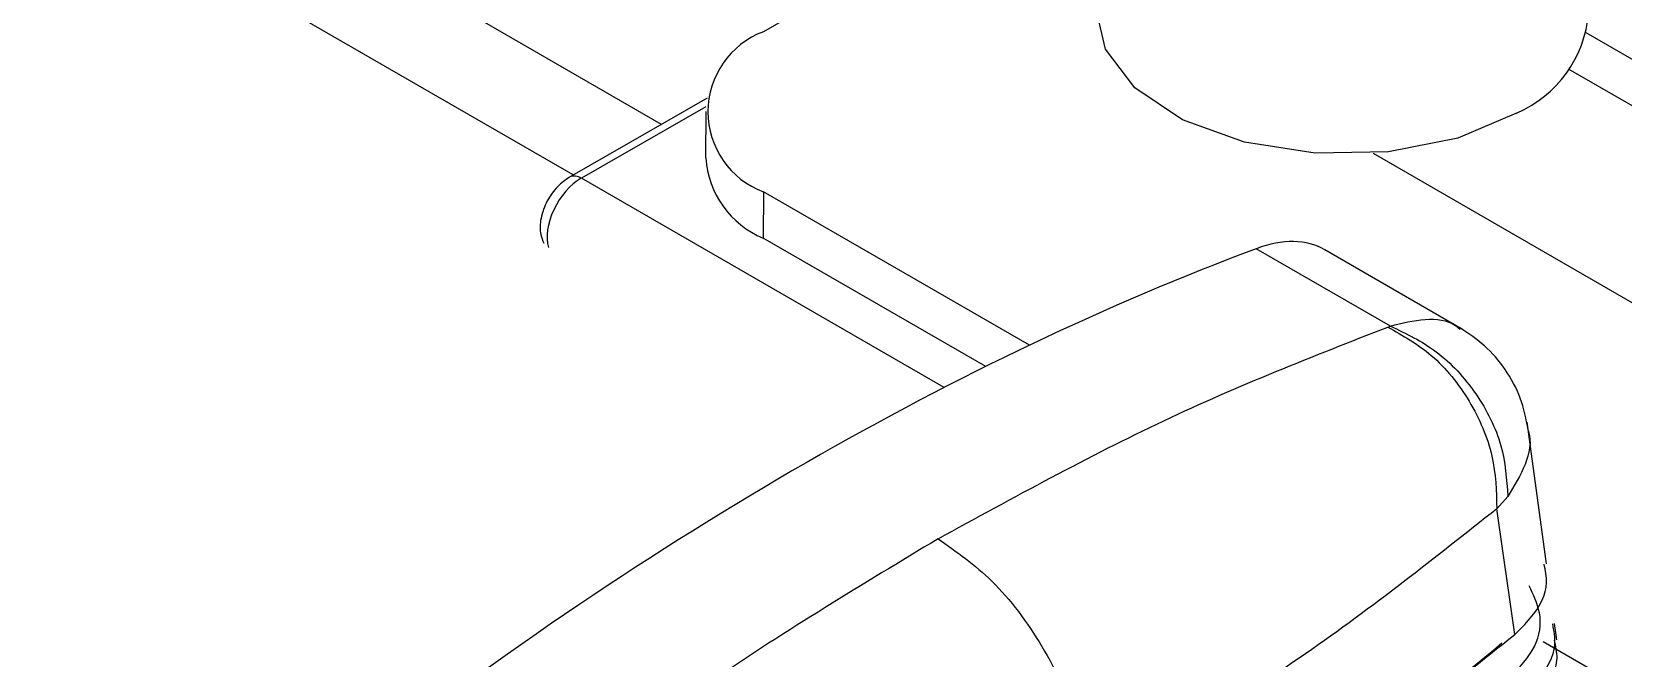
# Model space of a CAD drawing. Extents: x 6 to 134, y 3 to 97.
# Drawn here: x 96.951 to 97.963, y 14.433 to 14.832 of the extents above; entities that cross this region are included whole.
import ezdxf

# ---------------------------------------------------------------- set-up
doc = ezdxf.new("R2010")
doc.units = 0
doc.header["$MEASUREMENT"] = 0
doc.layers.add('OBJECT', color=7, linetype='CONTINUOUS')

msp = doc.modelspace()

# ---------------------------------------------------------------- linework, layer by layer
at = {"layer": 'OBJECT'}
for p, q in [((97.3513, 14.7727), (96.4049, 15.3191)), ((97.2951, 14.7405), (96.3877, 15.2644)), ((97.6289, 14.9539), (97.416, 14.8316)), ((98.3571, 14.5896), (97.9391, 14.8309)), ((98.3571, 14.5601), (97.9279, 14.8079)), ((97.3803, 14.7894), (97.2928, 14.7391)), ((97.3795, 14.7839), (97.3003, 14.7384)), ((97.3794, 14.7808), (97.3793, 14.7514)), ((97.8037, 14.7543), (98.2228, 14.5124)), ((97.5309, 14.6053), (97.3003, 14.7384)), ((97.416, 14.7298), (97.4159, 14.7003)), ((97.5851, 14.6322), (97.416, 14.7298)), ((97.5574, 14.6187), (97.4159, 14.7003)), ((97.8147, 14.6444), (97.7294, 14.6936)), ((97.8595, 14.6429), (97.7729, 14.6929)), ((97.813, 14.6438), (97.8147, 14.6444)), ((97.9139, 14.4931), (97.9016, 14.5833)), ((97.8893, 14.5361), (97.8823, 14.5282)), ((97.8937, 14.4483), (97.8823, 14.5282)), ((97.9204, 14.4449), (97.919, 14.4552)), ((98.017, 14.3828), (97.9118, 14.4435))]:
    msp.add_line(p, q, dxfattribs=at)
at = {"layer": 'OBJECT', "flags": 128}
msp.add_lwpolyline([(97.8949, 14.7799), (97.8574, 14.764), (97.8134, 14.7552), (97.7669, 14.7543), (97.7219, 14.7613), (97.6825, 14.7756), (97.6521, 14.796), (97.6335, 14.8206), (97.6281, 14.844)], dxfattribs=at)
at = {"layer": 'OBJECT'}
for centre, radius, start, end in [((97.8646, 14.8499), 0.0763, 293.3517, 355.0416), ((97.4352, 14.7807), 0.0544, 110.6622, 249.3381), ((97.439, 14.7555), 0.0598, 183.9918, 247.3125), ((97.2959, 14.7326), 0.00722, 52.8654, 115.8391)]:
    msp.add_arc(centre, radius, start, end, dxfattribs=at)
for centre, major_axis, ratio, start_param, end_param in [((97.3, 14.7137), (0.0154, 0.0262), 0.572267, 0.787185, 2.66504), ((97.71, 14.5907), (0.0641, 0.1015), 0.548859, 0.021986, 0.624295), ((97.3576, 12.7674), (1.209, 1.8993), 0.546353, 0.625986, 0.989495), ((96.0679, 15.1376), (2.1942, 0.0141), 0.571503, 5.543165, 5.684923)]:
    msp.add_ellipse(centre, major_axis=major_axis, ratio=ratio, start_param=start_param, end_param=end_param, dxfattribs=at)
for points, knots in [([(97.2928, 14.7391), (97.2902, 14.7373), (97.2846, 14.7334), (97.2781, 14.724), (97.2742, 14.7133), (97.2736, 14.7038), (97.2757, 14.6989), (97.2765, 14.6971)], [0, 0, 0, 0, 0.196029, 0.422856, 0.658446, 0.875967, 1, 1, 1, 1]), ([(97.8147, 14.6444), (97.8221, 14.6463), (97.837, 14.65), (97.8521, 14.6482), (97.858, 14.6432), (97.8589, 14.6424)], [0, 0, 0, 0, 0.455517, 0.911035, 1, 1, 1, 1]), ([(97.813, 14.6438), (97.8225, 14.6384), (97.8423, 14.6273), (97.8661, 14.5975), (97.8813, 14.5624), (97.882, 14.5394), (97.8823, 14.5282)], [0, 0, 0, 0, 0.24117, 0.5, 0.75883, 1, 1, 1, 1]), ([(97.8147, 14.6444), (97.8247, 14.6396), (97.8453, 14.6297), (97.8703, 14.6022), (97.887, 14.5692), (97.8885, 14.5469), (97.8893, 14.5361)], [0, 0, 0, 0, 0.241561, 0.5, 0.758439, 1, 1, 1, 1]), ([(97.9023, 14.5785), (97.9009, 14.5853), (97.8981, 14.5989), (97.8882, 14.617), (97.8753, 14.6323), (97.8645, 14.6395), (97.8593, 14.643)], [0, 0, 0, 0, 0.25876, 0.516277, 0.765373, 1, 1, 1, 1]), ([(97.902, 14.5785), (97.9022, 14.5781), (97.9046, 14.5711), (97.9015, 14.5562), (97.8934, 14.5428), (97.8893, 14.5361)], [0, 0, 0, 0, 0.030037, 0.515018, 1, 1, 1, 1]), ([(97.8823, 14.5282), (97.8429, 14.497), (97.7637, 14.4339), (97.6699, 14.3774), (97.6227, 14.349)], [0, 0, 0, 0, 0.496376, 1, 1, 1, 1]), ([(97.5271, 14.5091), (97.5388, 14.5009), (97.5631, 14.4839), (97.5946, 14.4416), (97.617, 14.3935), (97.6208, 14.3634), (97.6227, 14.349)], [0, 0, 0, 0, 0.240773, 0.5, 0.759227, 1, 1, 1, 1]), ([(97.8937, 14.4483), (97.8971, 14.4517), (97.9075, 14.4618), (97.9158, 14.4774), (97.9132, 14.489), (97.9123, 14.4929)], [0, 0, 0, 0, 0.247763, 0.748475, 1, 1, 1, 1]), ([(97.8909, 14.421), (97.8968, 14.4273), (97.9086, 14.44), (97.9116, 14.4609), (97.9055, 14.4735), (97.9028, 14.4791)], [0, 0, 0, 0, 0.356145, 0.712376, 1, 1, 1, 1]), ([(97.3026, 14.1079), (97.3081, 14.1101), (97.3357, 14.1209), (97.4497, 14.1682), (97.6038, 14.2452), (97.7711, 14.3501), (97.8527, 14.4155), (97.8937, 14.4483)], [0, 0, 0, 0, 0.023792, 0.118973, 0.500646, 0.749188, 1, 1, 1, 1]), ([(97.9176, 14.4551), (97.9184, 14.4506), (97.9208, 14.4384), (97.9121, 14.4227), (97.9022, 14.413), (97.8992, 14.4101)], [0, 0, 0, 0, 0.282268, 0.779992, 1, 1, 1, 1]), ([(97.9006, 14.4002), (97.904, 14.4036), (97.9142, 14.4137), (97.9224, 14.4293), (97.9198, 14.4408), (97.9189, 14.4447)], [0, 0, 0, 0, 0.248871, 0.751816, 1, 1, 1, 1])]:
    msp.add_open_spline(points, degree=3, knots=knots, dxfattribs=at)
for points in [[(97.5271, 14.5091), (97.5751, 14.5354), (97.6709, 14.5881), (97.7656, 14.6252), (97.813, 14.6438)], [(97.5271, 14.5091), (97.4792, 14.4802), (97.3833, 14.4225), (97.2886, 14.3505), (97.2413, 14.3145)]]:
    msp.add_open_spline(points, degree=3, dxfattribs=at)

doc.saveas('drawing.dxf')
